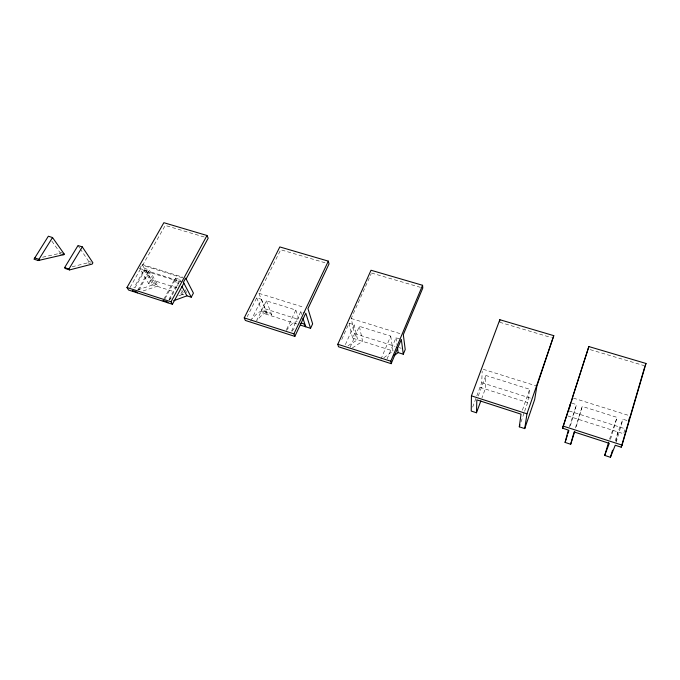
<?xml version="1.0" encoding="UTF-8"?>
<svg xmlns="http://www.w3.org/2000/svg" width="680" height="680" viewBox="0 0 680 680"><rect width="100%" height="100%" fill="white"/><g stroke="black" fill="none" stroke-linecap="round" stroke-linejoin="round"><path stroke-width="0.51" stroke-dasharray="3.4 2.55" d="M472.685 407.099L481.738 382.653L482.171 371.093M524.645 411.289L527.663 402.551L529.644 389.266L485.851 375.479L485.223 389.002L481.95 397.919M616.071 441.167L617.95 431.962L622.948 419.237L626.884 420.478M571.752 403.113L576.512 404.608L570.171 426.538M610.495 439.348L617.066 417.384L582.241 406.411L575.739 428.332M624.835 429.777L623.654 433.78L567.511 415.846M615.238 441.082L617.95 431.962M616.131 442.263L622.948 419.237M609.535 439.238L617.066 417.384M575.382 428.017L582.241 406.411M569.288 427.133L576.512 404.608M522.41 410.176L529.644 389.266M520.973 421.966L524.314 412.258M478.287 395.955L485.851 375.479M387.048 359.048L396.006 337.764L400.435 339.142M380.902 359.278L390.719 336.115L359.38 326.341L350.14 347.25M390.719 336.115L393.006 350.965L352.597 338.173L354.611 333.616L351.169 318.469L371.076 273.998M345.372 344.641L354.221 324.734L349.078 323.136L341.037 341.096M291.575 331.067L300.806 311.61L304.793 312.859M286.569 329.46L295.834 310.054L266.381 300.841L256.538 320.748M296.939 323.995L262.828 313.166L264.988 308.797L258.935 293.344L280.738 249.755L326 263.05M250.707 321.07L261.528 299.319L256.7 297.806L247.256 316.676M178.806 295.843L182.623 294.457L183.362 293.097L181.857 290.292M168.971 299.302L179.749 279.497L175.338 278.111L163.064 300.56M169.473 300.084L179.444 281.741L178.993 280.891M165.044 298.648L175.041 280.356L148.937 272.102L138.788 290.148M143.225 290.887L157.123 286.297L157.87 284.954L149.209 269.875L144.865 268.506L133.9 287.895M137.895 289.808L152.881 284.937L153.629 283.602L144.865 268.506M148.682 283.594L150.926 279.591L142.112 264.435L139.791 268.515L148.682 283.594L173.799 291.635M137.768 290.216L149.209 269.875M134.929 287.835L144.594 270.733L140.293 269.374L129.081 289.136M72.148 266.773L87.924 262.786L88.723 261.443L80.266 248.888M383.826 357.765L393.006 350.965M352.317 347.913L362.593 341.334L359.38 326.341M348.024 345.721L357.587 339.753L354.221 324.734M169.269 299.31L171.173 298.622M42.593 257.227L60.469 253.181L50.762 239.589M371.51 273.037L421.796 287.75M499.656 322.252L551.302 337.56M590.24 349.648L644.019 365.594M204.195 237.005L165.231 225.428L142.613 265.302L185.113 278.647M351.169 318.469L402.313 334.33M258.935 293.344L303.951 307.351M483.259 369.308L535.874 385.781M573.418 398.115L629.357 415.642M142.112 264.435L182.639 277.159M354.611 333.616L395.097 346.358M399.143 347.633L401.175 348.271M139.791 268.515L182.537 282.013M264.988 308.797L298.741 319.455M264.613 311.372L269.374 312.885M481.738 382.653L530.689 398.2M569.083 410.958L625.124 428.774M150.926 279.591L177.233 287.971M63.835 253.504L59.764 252.203L58.956 253.521L62.211 254.566M88.723 261.443L91.239 262.242M480.004 387.328L527.663 402.551M153.629 283.602L157.87 284.954M87.924 262.786L90.44 263.585M180.668 293.828L184.348 295.01M78.013 245.54L79.704 248.055M144.092 269.875L152.881 284.937M148.444 271.243L157.123 286.297M174.581 279.497L178.1 286.042M181.118 291.652L182.623 294.457M175.338 278.111L178.347 283.73M179.749 279.497L180.744 281.375M185.19 289.791L186.668 292.604M256.7 297.806L262.828 313.166M261.528 299.319L267.529 314.653A34.093 11.968 -71.6 0 0 252.569 318.606M266.381 300.841L272.247 316.157A34.145 11.806 -71.6 0 0 257.44 320.17M295.834 310.054L299.31 320.501M300.806 311.61L301.725 314.457M349.078 323.136L352.597 338.173M396.006 337.764L397.001 344.683M286.484 330.488A34.493 10.863 -71.7 0 1 297.151 321.733M292.034 331.271A34.552 10.693 -71.7 0 1 294.797 327.7"/><path stroke-width="1.02" d="M476.485 412.777L476.841 399.857L521.033 414.162L519.299 426.819L524.731 428.604L534.684 399.475L536.894 386.104L553.784 335.656L499.825 319.71L471.435 395.853L471.223 411.051L476.485 412.777L480.853 400.894M499.715 321.402L499.825 319.71M524.731 428.604L526.975 413.797L553.784 335.656M574.787 431.324L570.682 444.252L565.088 442.416L568.344 430.075L562.581 428.204L588.854 346.562L646 363.46L622.064 445.119L621.197 447.193L615.238 445.264L610.428 457.3L604.69 455.413L608.625 442.272M569.279 408.825L570.8 402.806L562.581 428.204M571.395 401.854L572.169 398.811M588.854 346.562L572.424 397.8M570.682 444.252L574.133 431.945L609.297 443.343L604.69 455.413M621.197 447.193L628.847 421.099M644.742 366.894L630.36 415.956L628.49 420.537M610.428 457.3L612.535 450.202M565.088 442.416L567.315 435.472M567.944 433.491L568.905 430.508M519.299 426.819L519.962 424.881M645.039 365.891L646 363.46M403.282 354.212L405.221 349.546L403.317 334.637L422.798 288.039L422.577 285.286L371.025 270.249L337.824 344.258L338.495 346.766L391.178 363.673L401.319 339.422L403.282 354.212L398.14 352.589L394.034 355.708M391.178 363.673L390.779 361.216L422.577 285.286M310.556 328.321L312.639 323.85L307.947 308.593L329.018 263.942L328.329 261.137L279.82 246.933L244.239 317.883L245.37 320.45L294.839 336.387L305.787 313.174L310.556 328.321L300.883 325.252A34.493 10.863 -71.7 0 0 300.177 323.816M294.839 336.387L293.947 333.863L328.329 261.137M191.242 297.219L193.426 293.123L185.682 278.111L183.421 282.285L191.242 297.219L186.923 295.834L173.663 300.73M186.124 278.97L208.191 238.196L206.992 235.484L163.855 222.7L126.973 287.512L128.579 290.028L172.431 304.274L183.863 283.144M172.431 304.274L171.011 301.784L206.992 235.484M69.555 269.918L68.918 269.034L82.305 246.891L78.013 245.54L64.6 267.639L65.237 268.515L69.555 269.918L92.123 264.12L92.913 262.777L82.305 246.891M63.028 254.822L63.835 253.504M38.191 260.534L52.521 237.532L48.356 236.224L34 259.173L38.191 260.534L64.523 254.481L52.521 237.532M337.824 344.258L390.779 361.216M244.239 317.883L293.947 333.863M471.435 395.853L526.975 413.797M563.108 426.062L622.064 445.119M126.973 287.512L171.011 301.784M34.757 257.958L38.947 259.318L39.627 260.202M64.6 267.639L68.918 269.034M132.897 291.44L132.37 290.598L136.748 292.017L137.267 292.859M163.548 301.393L163.064 300.56L167.501 302.005L167.977 302.829M181.968 286.493L186.923 295.834M302.949 318.249L305.711 326.782A34.552 10.693 -71.7 0 0 300.789 323.382M397.426 347.65L398.14 352.589"/></g></svg>
